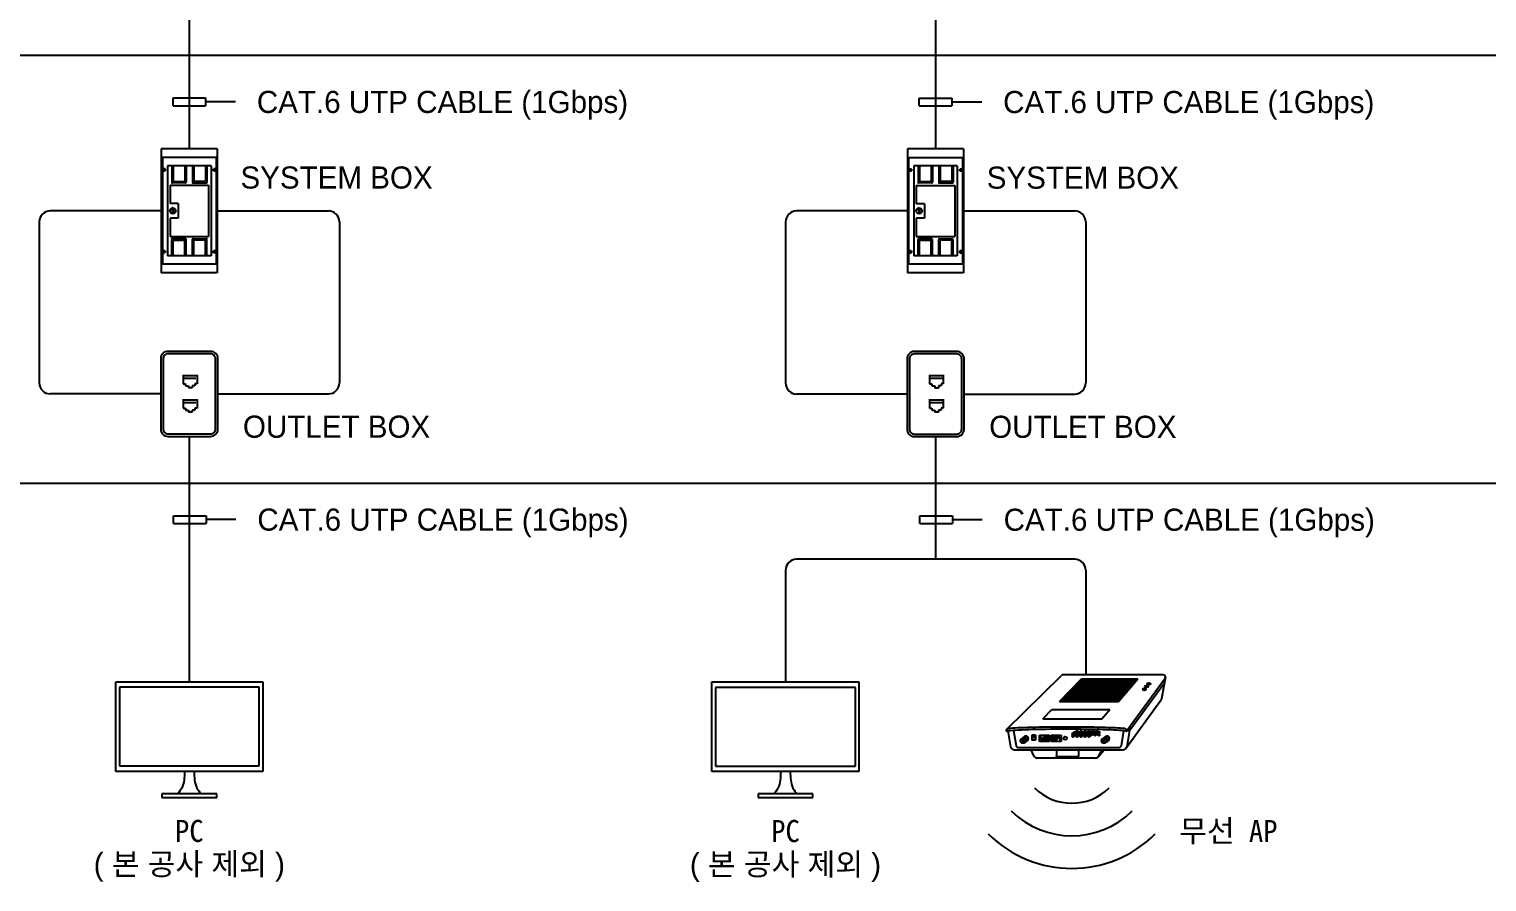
# Model space of a CAD drawing. Header units: millimetres. Extents: x 0 to 84100, y 0 to 29700.
# Drawn here: x 17018 to 24931, y 7385 to 12015 of the extents above; entities that cross this region are included whole.
import ezdxf
from ezdxf.enums import TextEntityAlignment as Align

# ---------------------------------------------------------------- set-up
doc = ezdxf.new("R2010")
doc.units = ezdxf.units.MM
doc.header["$LTSCALE"] = 1000
doc.layers.add('B-system', color=7, linetype='Continuous')
doc.layers.add('KEC-TEXT', color=6, linetype='Continuous')
doc.styles.add('굴림체', font='')
doc.styles.add('나눔고딕', font='')
doc.styles.get('굴림체').set_extended_font_data('GulimChe')
doc.styles.get('나눔고딕').set_extended_font_data('나눔고딕')

# ---------------------------------------------------------------- blocks, each defined once
blk = doc.blocks.new('A$C346D2A37')
at = {"color": 0}
for p, q in [((0, 726), (91, 726)), ((0, 726), (0, 347)), ((91, 726), (91, 347)), ((91, 347), (0, 347)), ((45, 0), (45, 347))]:
    blk.add_line(p, q, dxfattribs=at)
blk = doc.blocks.new('PC_SYMBOL')
at = {"color": 0}
for p, q in [((-133, -162.3), (-133, 0)), ((-133, 0), (133, 0)), ((133, 0), (133, -162.3)), ((126.5, -10), (-126.5, -10)), ((-126.5, -10), (-126.5, -152.3)), ((126.5, -152.3), (126.5, -10)), ((-126.5, -152.3), (126.5, -152.3)), ((133, -162.3), (-133, -162.3)), ((49.5, -202.7), (-49.5, -202.7)), ((-49.5, -202.7), (-49.5, -209.3)), ((-49.5, -209.3), (49.5, -209.3)), ((49.5, -209.3), (49.5, -202.7))]:
    blk.add_line(p, q, dxfattribs=at)
for points in [[(-8.7, -162.3), (-13.6, -192.2), (-20.9, -202.7)], [(8.7, -162.3), (13.6, -192.2), (20.9, -202.7)]]:
    blk.add_spline(points, degree=3, dxfattribs=at)
at = {"color": 0, "style": '굴림체'}
blk.add_attdef('NAME_LABEL', text='', height=40, dxfattribs=at).set_placement((0, -269.8), align=Align.MIDDLE_CENTER)
blk = doc.blocks.new('AP_SYMBOL')
at = {"color": 0}
for p, q in [((140.3, 0), (-40, 0)), ((-143.9, -99.9), (-44.6, -1.9)), ((-47.4, -48.7), (-7.4, -7.4)), ((-23.2, -23.7), (80.4, -23.7)), ((-20.5, -21), (82.7, -21)), ((-17.9, -18.2), (85.1, -18.2)), ((-15.2, -15.4), (87.4, -15.4)), ((-12.5, -12.7), (89.8, -12.7)), ((-9.8, -9.9), (92.1, -9.9)), ((-7.4, -7.4), (94.2, -7.4)), ((59.3, -48.7), (94.2, -7.4)), ((74.6, -100.7), (143.5, -6.3)), ((79.5, -100.7), (142.4, -14.5)), ((144.2, -4), (137.4, -43.6)), ((-47.4, -48.7), (59.3, -48.7)), ((-44.7, -45.9), (61.7, -45.9)), ((-42, -43.1), (64, -43.1)), ((-39.3, -40.4), (66.4, -40.4)), ((-36.6, -37.6), (68.7, -37.6)), ((-33.9, -34.8), (71, -34.8)), ((-31.3, -32.1), (73.4, -32.1)), ((-28.6, -29.3), (75.7, -29.3)), ((-25.9, -26.5), (78.1, -26.5)), ((72.1, -134.2), (136.2, -46.3)), ((-77.7, -80), (-61.1, -62.8)), ((-61.1, -62.8), (43.8, -62.8)), ((29.3, -80), (43.8, -62.8)), ((-141.1, -101.8), (-136.1, -130.6)), ((-130.5, -100.8), (-125.6, -128.7)), ((-77.7, -80), (29.3, -80)), ((68.5, -101.4), (63.9, -128.5)), ((79.5, -100.7), (74.3, -130.2)), ((74.6, -100.7), (79.5, -100.7)), ((79.5, -94), (79.5, -100.7)), ((-121.7, -131.8), (59.9, -131.8)), ((-110.9, -112), (-116.3, -115.9)), ((-111, -123.1), (-105.6, -119.2)), ((-90.6, -109.2), (-97.3, -109.2)), ((-97.3, -109.2), (-97.3, -118.5)), ((-90.6, -118.5), (-97.3, -118.5)), ((-90.6, -109.2), (-90.6, -118.5)), ((-83.5, -120.6), (-83.5, -109.2)), ((-83.5, -109.2), (-65.6, -109.2)), ((-65.6, -120.6), (-83.5, -120.6)), ((-81.4, -116.8), (-81.4, -109.2)), ((-71.7, -109.2), (-81.4, -117.4)), ((-81.4, -117.4), (-81.4, -109.8)), ((-78.6, -117.4), (-81.4, -117.4)), ((-67.7, -109.2), (-78.6, -118.4)), ((-68.9, -109.2), (-78.6, -117.4)), ((-78.6, -118.5), (-78.6, -117.4)), ((-77.4, -118.5), (-78.6, -118.5)), ((-67.7, -110.2), (-77.5, -118.4)), ((-67.7, -112.4), (-77.5, -120.6)), ((-77.4, -120.6), (-77.4, -118.5)), ((-70.5, -117.5), (-71.7, -118.5)), ((-71.7, -120.6), (-71.7, -118.5)), ((-71.7, -118.5), (-70.5, -118.5)), ((-70.5, -117.4), (-67.7, -117.4)), ((-70.5, -118.5), (-70.5, -117.4)), ((-67.7, -109.2), (-67.7, -117.4)), ((-65.6, -120.6), (-65.6, -109.2)), ((-62.5, -109.2), (-62.5, -120.6)), ((-62.5, -109.2), (-44.6, -109.2)), ((-44.6, -120.6), (-62.5, -120.6)), ((-60.4, -117.5), (-50.6, -109.3)), ((-60.4, -119.6), (-50.6, -111.4)), ((-60.4, -120.6), (-49.5, -111.5)), ((-60.4, -120.6), (-60.4, -112.5)), ((-57.6, -112.5), (-60.4, -112.5)), ((-59.2, -120.6), (-49.5, -112.5)), ((-57.6, -111.4), (-57.6, -112.5)), ((-57.6, -112.4), (-56.4, -111.4)), ((-56.5, -111.4), (-57.6, -111.4)), ((-56.5, -109.2), (-56.5, -111.4)), ((-56.4, -120.6), (-46.7, -112.5)), ((-50.7, -109.2), (-50.7, -111.4)), ((-50.7, -111.4), (-49.5, -111.4)), ((-49.5, -111.4), (-49.5, -112.5)), ((-49.5, -112.5), (-46.7, -112.5)), ((-46.7, -112.5), (-46.7, -120.1)), ((-46.7, -113), (-46.7, -120.6)), ((-44.6, -109.2), (-44.6, -120.6)), ((35.9, -112), (30.6, -115.9)), ((35.9, -123.1), (41.2, -119.2)), ((-129.6, -135.8), (67.8, -135.8)), ((-93.6, -146.9), (-98.8, -135.8)), ((-87.6, -150.7), (17.9, -150.7)), ((-55, -150.7), (-52.4, -148.1)), ((-52.4, -148.1), (-52.4, -135.8)), ((-52.4, -148.1), (-12.5, -148.1)), ((-15.1, -150.7), (-12.5, -148.1)), ((-12.5, -148.1), (-12.5, -135.8)), ((23.3, -148), (33.4, -135.8)), ((23.9, -146.9), (29.1, -135.8))]:
    blk.add_line(p, q, dxfattribs=at)
for centre, radius in [((-23.2, -106.9), 1.46), ((-19.6, -104.7), 1.46), ((-15.9, -102.5), 1.46), ((-15.9, -106.9), 1.46), ((-12.3, -104.7), 1.46), ((-8.6, -102.5), 1.46), ((-8.6, -106.9), 1.46), ((-5, -104.7), 1.46), ((-1.3, -102.5), 1.46), ((-1.3, -106.9), 1.46), ((2.3, -104.7), 1.46), ((5.9, -102.5), 1.46), ((5.9, -106.9), 1.46), ((9.6, -104.7), 1.46), ((13.2, -102.5), 1.46), ((13.2, -106.9), 1.46), ((16.9, -104.7), 1.46), ((20.5, -102.5), 1.46), ((20.5, -106.9), 1.46), ((24.1, -104.7), 1.46), ((-113.6, -119.5), 4.48), ((-113.6, -119.5), 1.12), ((-93.9, -112.1), 1.86), ((-93.9, -112.1), 0.532), ((-37.1, -114.9), 2.96), ((-23.2, -111.3), 1.46), ((-19.6, -109.1), 1.46), ((-15.9, -111.3), 1.46), ((-12.3, -109.1), 1.46), ((-8.6, -111.3), 1.46), ((-5, -109.1), 1.46), ((-1.3, -111.3), 1.46), ((2.3, -109.1), 1.46), ((5.9, -111.3), 1.46), ((9.6, -109.1), 1.46), ((16.9, -109.1), 1.46), ((24.1, -109.1), 1.46), ((33.2, -119.5), 4.48), ((33.2, -119.5), 1.12)]:
    blk.add_circle(centre, radius, dxfattribs=at)
for centre, radius, start, end in [((-40, -6.6), 6.65, 90, 134.6136), ((140.3, -4), 3.99, 323.8757, 90), ((130.8, -42.4), 6.65, 323.8757, 350.1513), ((-142.9, -100.7), 1.33, 139.4247, 288.5082), ((-138.8, -104.2), 6.69, 96.2598, 139.4247), ((69.2, -104.2), 6.69, 40.5752, 83.7402), ((71.6, -105.8), 3.99, 71.4918, 82.3419), ((73.2, -100.7), 1.33, 251.4918, 40.5752), ((-129.6, -129.1), 6.65, 193.0932, 270), ((-121.7, -127.8), 3.99, 193.0932, 270), ((-110.9, -117.6), 4.48, 306.258, 126.258), ((-108.3, -115.6), 4.48, 306.258, 126.258), ((35.9, -117.6), 4.48, 306.258, 126.258), ((38.6, -115.6), 4.48, 306.258, 126.258), ((59.9, -127.8), 3.99, 270, 350.1513), ((67.8, -129.1), 6.65, 270, 350.1513), ((-87.6, -144.1), 6.65, 205.092, 270), ((17.9, -144.1), 6.65, 270, 334.9448), ((-25.2, -136.8), 95.8, 225.0139, 314.9861), ((-25.2, -136.8), 154.8, 225.0139, 314.9861), ((-25.2, -136.8), 213.8, 225.0139, 314.9861)]:
    blk.add_arc(centre, radius, start, end, dxfattribs=at)
for centre in [(106, -26.4), (110, -21.4), (114.1, -16.4)]:
    blk.add_ellipse(centre, major_axis=(-3.33, 0), ratio=0.571179, dxfattribs=at)
for centre, major_axis, ratio, start_param, end_param in [((-34.8, -103.2), (111.5, 0), 0.040767, 0.286403, 2.879501), ((-34.8, -99.2), (-111.7, 0), 0.040678, 3.496708, 5.92807)]:
    blk.add_ellipse(centre, major_axis=major_axis, ratio=ratio, start_param=start_param, end_param=end_param, dxfattribs=at)
at = {"color": 0, "style": '굴림체'}
blk.add_attdef('NAME_LABEL', text='', height=40, dxfattribs=at).set_placement((-14.2, -302.8), align=Align.CENTER)

msp = doc.modelspace()

# ---------------------------------------------------------------- linework, layer by layer
at = {"layer": 'KEC-TEXT', "color": 6}
for p, q in [((17887.7, 15919.6), (17887.7, 11365.5)), ((21938.9, 15919), (21938.9, 11364.8)), ((4639.2, 11874.4), (34822.9, 11874.7)), ((18039.7, 11365.5), (17735.7, 11365.5)), ((17735.7, 11365.5), (17735.7, 10691.8)), ((18034.2, 11317.6), (17741.3, 11317.6)), ((17741.3, 11317.6), (17741.3, 10739.7)), ((17991.7, 11317.6), (17783.7, 11317.6)), ((18034.2, 11317.6), (18034.2, 10739.7)), ((18039.7, 11365.5), (18039.7, 10691.8)), ((22091, 11364.8), (21786.9, 11364.8)), ((21786.9, 11364.8), (21786.9, 10691.2)), ((22085.4, 11317), (21792.5, 11317)), ((21792.5, 11317), (21792.5, 10739.1)), ((22043, 11317), (21834.9, 11317)), ((22085.4, 11317), (22085.4, 10739.1)), ((22091, 11364.8), (22091, 10691.2)), ((17761.8, 11250.7), (17740.7, 11250.7)), ((17751.3, 11261.3), (17751.3, 11240.2)), ((18005.4, 11273.2), (17770, 11273.2)), ((17770, 11273.2), (17770, 10784.1)), ((17792.3, 11273.2), (17792.3, 11184.2)), ((17799.9, 11273.2), (17799.9, 11191.9)), ((17863.1, 11273.2), (17863.1, 11191.9)), ((17870.7, 11273.2), (17870.7, 11184.2)), ((17904.7, 11273.2), (17904.7, 11184.2)), ((17912.3, 11273.2), (17912.3, 11191.9)), ((17975.5, 11273.2), (17975.5, 11191.9)), ((17983.2, 11273.2), (17983.2, 11184.2)), ((18005.4, 11273.2), (18005.4, 10784.1)), ((18013.6, 11250.7), (18034.7, 11250.7)), ((18024.2, 11261.3), (18024.2, 11240.2)), ((21813, 11250.1), (21791.9, 11250.1)), ((21802.5, 11260.6), (21802.5, 11239.5)), ((22056.6, 11272.5), (21821.3, 11272.5)), ((21821.3, 11272.5), (21821.3, 10783.5)), ((21843.5, 11272.5), (21843.5, 11183.6)), ((21851.1, 11272.5), (21851.1, 11191.2)), ((21914.3, 11272.5), (21914.3, 11191.2)), ((21921.9, 11272.5), (21921.9, 11183.6)), ((21955.9, 11272.5), (21955.9, 11183.6)), ((21963.6, 11272.5), (21963.6, 11191.2)), ((22026.8, 11272.5), (22026.8, 11191.2)), ((22034.4, 11272.5), (22034.4, 11183.6)), ((22056.6, 11272.5), (22056.6, 10783.5)), ((22064.8, 11250.1), (22085.9, 11250.1)), ((22075.4, 11260.6), (22075.4, 11239.5)), ((17783.1, 11167.3), (17783.1, 11067.9)), ((17783.1, 11167.3), (17992.3, 11167.3)), ((17866.8, 11180.3), (17796.2, 11180.3)), ((17803.8, 11187.9), (17859.2, 11187.9)), ((17908.6, 11180.3), (17979.2, 11180.3)), ((17971.6, 11187.9), (17916.3, 11187.9)), ((17992.3, 11167.3), (17992.3, 10890.1)), ((21834.3, 11166.6), (21834.3, 11067.2)), ((21834.3, 11166.6), (22043.5, 11166.6)), ((21918, 11179.7), (21847.4, 11179.7)), ((21855, 11187.3), (21910.4, 11187.3)), ((21959.9, 11179.7), (22030.5, 11179.7)), ((22022.8, 11187.3), (21967.5, 11187.3)), ((22043.5, 11166.6), (22043.5, 10889.4)), ((17735.7, 11028.7), (17132.8, 11028.7)), ((17783.2, 11030.3), (17780, 11029.5)), ((17780, 11029.5), (17780, 11027.8)), ((17783.2, 11026.9), (17780, 11027.8)), ((17827.6, 11067.9), (17783.1, 11067.9)), ((17793.6, 11043.5), (17799, 11013)), ((17794.4, 11043.7), (17794.7, 11047)), ((17794.7, 11047), (17796.4, 11047.3)), ((17797.8, 11044.3), (17796.4, 11047.3)), ((17798.6, 11044.3), (17804, 11013.8)), ((17827.6, 11067.9), (17827.6, 10989.4)), ((18039.7, 11028.7), (18642.6, 11028.7)), ((21786.9, 11028), (21184, 11028)), ((21834.4, 11029.7), (21831.2, 11028.9)), ((21831.2, 11028.9), (21831.2, 11027.2)), ((21834.4, 11026.3), (21831.2, 11027.2)), ((21878.8, 11067.2), (21834.3, 11067.2)), ((21844.8, 11042.8), (21850.2, 11012.3)), ((21845.7, 11043.1), (21845.9, 11046.4)), ((21845.9, 11046.4), (21847.6, 11046.7)), ((21849, 11043.7), (21847.6, 11046.7)), ((21849.8, 11043.7), (21855.2, 11013.2)), ((21878.8, 11067.2), (21878.8, 10988.8)), ((22091, 11028), (22693.9, 11028)), ((17072.8, 10968.7), (17072.8, 10094.7)), ((17827.6, 10989.4), (17783.1, 10989.4)), ((17783.1, 10989.4), (17783.1, 10890.1)), ((18702.6, 10968.7), (18702.6, 10094.7)), ((21124, 10968), (21124, 10094)), ((21878.8, 10988.8), (21834.3, 10988.8)), ((21834.3, 10988.8), (21834.3, 10889.4)), ((22753.9, 10968), (22753.9, 10094)), ((17783.1, 10890.1), (17992.3, 10890.1)), ((17792.3, 10784.1), (17792.3, 10873.1)), ((17866.8, 10877), (17796.2, 10877)), ((17799.9, 10784.1), (17799.9, 10865.4)), ((17803.8, 10869.4), (17859.2, 10869.4)), ((17863.1, 10784.1), (17863.1, 10865.4)), ((17870.7, 10784.1), (17870.7, 10873.1)), ((17904.7, 10784.1), (17904.7, 10873.1)), ((17908.6, 10877), (17979.2, 10877)), ((17912.3, 10784.1), (17912.3, 10865.4)), ((17971.6, 10869.4), (17916.3, 10869.4)), ((17975.5, 10784.1), (17975.5, 10865.4)), ((17983.2, 10784.1), (17983.2, 10873.1)), ((21834.3, 10889.4), (22043.5, 10889.4)), ((21843.5, 10783.5), (21843.5, 10872.4)), ((21918, 10876.4), (21847.4, 10876.4)), ((21851.1, 10783.5), (21851.1, 10864.8)), ((21855, 10868.7), (21910.4, 10868.7)), ((21914.3, 10783.5), (21914.3, 10864.8)), ((21921.9, 10783.5), (21921.9, 10872.4)), ((21955.9, 10783.5), (21955.9, 10872.4)), ((21959.9, 10876.4), (22030.5, 10876.4)), ((21963.6, 10783.5), (21963.6, 10864.8)), ((22022.8, 10868.7), (21967.5, 10868.7)), ((22026.8, 10783.5), (22026.8, 10864.8)), ((22034.4, 10783.5), (22034.4, 10872.4)), ((17761.8, 10806.6), (17740.7, 10806.6)), ((17751.3, 10796.1), (17751.3, 10817.1)), ((18005.4, 10784.1), (17770, 10784.1)), ((18013.6, 10806.6), (18034.7, 10806.6)), ((18024.2, 10796.1), (18024.2, 10817.1)), ((21813, 10806), (21791.9, 10806)), ((21802.5, 10795.4), (21802.5, 10816.5)), ((22056.6, 10783.5), (21821.3, 10783.5)), ((22064.8, 10806), (22085.9, 10806)), ((22075.4, 10795.4), (22075.4, 10816.5)), ((18039.7, 10691.8), (17735.7, 10691.8)), ((18034.2, 10739.7), (17741.3, 10739.7)), ((17991.7, 10739.7), (17783.7, 10739.7)), ((22091, 10691.2), (21786.9, 10691.2)), ((22085.4, 10739.1), (21792.5, 10739.1)), ((22043, 10739.1), (21834.9, 10739.1)), ((17850.8, 10134.5), (17934.2, 10134.5)), ((17854.8, 10134.3), (17854.8, 10089)), ((17929.7, 10134.3), (17929.7, 10089)), ((21902, 10133.9), (21985.4, 10133.9)), ((21906, 10133.7), (21906, 10088.4)), ((21980.9, 10133.7), (21980.9, 10088.4)), ((17854.8, 10089), (17867.3, 10089)), ((17859.9, 10120.1), (17923.9, 10120.1)), ((17867.3, 10089), (17867.3, 10078.2)), ((17867.3, 10078.2), (17882.9, 10078.2)), ((17882.9, 10078.2), (17882.9, 10067)), ((17902.8, 10067), (17882.9, 10067)), ((17902.8, 10078.2), (17902.8, 10067)), ((17918.3, 10078.2), (17902.8, 10078.2)), ((17929.7, 10089), (17918.3, 10089)), ((17918.3, 10089), (17918.3, 10078.2)), ((21906, 10088.4), (21918.6, 10088.4)), ((21911.2, 10119.5), (21975.1, 10119.5)), ((21918.6, 10088.4), (21918.6, 10077.6)), ((21918.6, 10077.6), (21934.1, 10077.6)), ((21934.1, 10077.6), (21934.1, 10066.3)), ((21954, 10066.3), (21934.1, 10066.3)), ((21954, 10077.6), (21954, 10066.3)), ((21969.5, 10077.6), (21954, 10077.6)), ((21980.9, 10088.4), (21969.5, 10088.4)), ((21969.5, 10088.4), (21969.5, 10077.6)), ((17732.5, 10034.7), (17132.8, 10034.7)), ((17850.8, 10003.1), (17934.2, 10003.1)), ((17854.8, 10002.9), (17854.8, 9957.6)), ((17859.9, 9988.7), (17923.9, 9988.7)), ((17929.7, 10002.9), (17929.7, 9957.6)), ((18042.9, 10034.7), (18642.6, 10034.7)), ((21783.7, 10034), (21184, 10034)), ((21902, 10002.4), (21985.4, 10002.4)), ((21906, 10002.3), (21906, 9957)), ((21911.2, 9988.1), (21975.1, 9988.1)), ((21980.9, 10002.3), (21980.9, 9957)), ((22094.2, 10034), (22693.9, 10034)), ((17854.8, 9957.6), (17867.3, 9957.6)), ((17867.3, 9957.6), (17867.3, 9946.8)), ((17867.3, 9946.8), (17882.9, 9946.8)), ((17882.9, 9946.8), (17882.9, 9935.5)), ((17902.8, 9935.5), (17882.9, 9935.5)), ((17902.8, 9946.8), (17902.8, 9935.5)), ((17918.3, 9946.8), (17902.8, 9946.8)), ((17929.7, 9957.6), (17918.3, 9957.6)), ((17918.3, 9957.6), (17918.3, 9946.8)), ((21906, 9957), (21918.6, 9957)), ((21918.6, 9957), (21918.6, 9946.2)), ((21918.6, 9946.2), (21934.1, 9946.2)), ((21934.1, 9946.2), (21934.1, 9934.9)), ((21954, 9934.9), (21934.1, 9934.9)), ((21954, 9946.2), (21954, 9934.9)), ((21969.5, 9946.2), (21954, 9946.2)), ((21980.9, 9957), (21969.5, 9957)), ((21969.5, 9957), (21969.5, 9946.2)), ((17887.7, 9804), (17887.7, 8471.5)), ((21938.9, 9803.3), (21938.9, 9137.1)), ((4639.2, 9549.5), (34822.9, 9549.8)), ((22693.9, 9137.1), (21184, 9137.1)), ((21124, 9077.1), (21124, 8470.8)), ((22753.9, 9077.1), (22753.9, 8510))]:
    msp.add_line(p, q, dxfattribs=at)
for points in [[(17732.5, 10225.5), (17732.5, 9843.8, 0.414214), (17772.3, 9804), (18003.1, 9804, 0.414214), (18042.9, 9843.8), (18042.9, 10225.5, 0.414214), (18003.1, 10265.4), (17772.3, 10265.4, 0.414214)], [(17745.8, 10225.5), (17745.8, 9843.8, 0.414214), (17772.3, 9817.2), (18003.1, 9817.2, 0.414214), (18029.6, 9843.8), (18029.6, 10225.5, 0.414214), (18003.1, 10252.1), (17772.3, 10252.1, 0.414214)], [(21783.7, 10224.9), (21783.7, 9843.2, 0.414214), (21823.6, 9803.3), (22054.3, 9803.3, 0.414214), (22094.2, 9843.2), (22094.2, 10224.9, 0.414214), (22054.3, 10264.7), (21823.6, 10264.7, 0.414214)], [(21797, 10224.9), (21797, 9843.2, 0.414214), (21823.6, 9816.6), (22054.3, 9816.6, 0.414214), (22080.9, 9843.2), (22080.9, 10224.9, 0.414214), (22054.3, 10251.4), (21823.6, 10251.4, 0.414214)]]:
    msp.add_lwpolyline(points, format="xyb", close=True, dxfattribs=at)
for centre, radius in [((17751.3, 11250.7), 4.5), ((18024.2, 11250.7), 4.5), ((21802.5, 11250.1), 4.5), ((22075.4, 11250.1), 4.5), ((17798.8, 11028.7), 15.7), ((21850, 11028), 15.7), ((17751.3, 10806.6), 4.5), ((18024.2, 10806.6), 4.5), ((21802.5, 10806), 4.5), ((22075.4, 10806), 4.5)]:
    msp.add_circle(centre, radius, dxfattribs=at)
for centre, radius, start, end in [((17796.2, 11184.2), 3.92, 180, 270), ((17803.8, 11191.9), 3.92, 180, 270), ((17859.2, 11191.9), 3.92, 270, 0), ((17866.8, 11184.2), 3.92, 270, 0), ((17908.6, 11184.2), 3.92, 180, 270), ((17916.3, 11191.9), 3.92, 180, 270), ((17971.6, 11191.9), 3.92, 270, 0), ((17979.2, 11184.2), 3.92, 270, 0), ((21847.4, 11183.6), 3.92, 180, 270), ((21855, 11191.2), 3.92, 180, 270), ((21910.4, 11191.2), 3.92, 270, 0), ((21918, 11183.6), 3.92, 270, 0), ((21959.9, 11183.6), 3.92, 180, 270), ((21967.5, 11191.2), 3.92, 180, 270), ((22022.8, 11191.2), 3.92, 270, 0), ((22030.5, 11183.6), 3.92, 270, 0), ((17132.8, 10968.7), 60, 90, 180), ((18642.6, 10968.7), 60, 0, 90), ((21184, 10968), 60, 90, 180), ((22693.9, 10968), 60, 0, 90), ((17796.2, 10873.1), 3.92, 90, 180), ((17803.8, 10865.4), 3.92, 90, 180), ((17859.2, 10865.4), 3.92, 0, 90), ((17866.8, 10873.1), 3.92, 0, 90), ((17908.6, 10873.1), 3.92, 90, 180), ((17916.3, 10865.4), 3.92, 90, 180), ((17971.6, 10865.4), 3.92, 0, 90), ((17979.2, 10873.1), 3.92, 0, 90), ((21847.4, 10872.4), 3.92, 90, 180), ((21855, 10864.8), 3.92, 90, 180), ((21910.4, 10864.8), 3.92, 0, 90), ((21918, 10872.4), 3.92, 0, 90), ((21959.9, 10872.4), 3.92, 90, 180), ((21967.5, 10864.8), 3.92, 90, 180), ((22022.8, 10864.8), 3.92, 0, 90), ((22030.5, 10872.4), 3.92, 0, 90), ((17132.8, 10094.7), 60, 180, 270), ((18642.6, 10094.7), 60, 270, 0), ((21184, 10094), 60, 180, 270), ((22693.9, 10094), 60, 270, 0), ((21184, 9077.1), 60, 90, 180), ((22693.9, 9077.1), 60, 0, 90)]:
    msp.add_arc(centre, radius, start, end, dxfattribs=at)

# ---------------------------------------------------------------- block references
at = {"layer": 'KEC-TEXT', "color": 6, "xscale": 0.4664386299814074, "yscale": 0.4664386299814074, "zscale": 0.4664386299814074, "rotation": 90}
for p in [(18137.9, 11598.8), (22189.2, 11598.2), (18140.6, 9331), (22191.8, 9330.4)]:
    msp.add_blockref('A$C346D2A37', p, dxfattribs=at)
at = {"layer": 'KEC-TEXT', "color": 6, "xscale": 3, "yscale": 3, "zscale": 3}
for p in [(17887.7, 8471.5), (21124, 8470.8)]:
    msp.add_blockref('PC_SYMBOL', p, dxfattribs=at).add_auto_attribs({'NAME_LABEL': 'PC'})
at = {"layer": 'KEC-TEXT', "color": 6}
ref = msp.add_blockref('AP_SYMBOL', (22753.9, 8510), dxfattribs=dict(at, xscale=3, yscale=3, zscale=3))
ref.add_attrib('NAME_LABEL', '무선 AP', dxfattribs={"layer": 'B-system', "color": 0, "height": 120, "style": '굴림체'}).set_placement((23528.2, 7661.5), align=Align.MIDDLE_CENTER)

# ---------------------------------------------------------------- texts
at = {"layer": 'KEC-TEXT', "color": 6, "style": '나눔고딕'}
for p in [(18254.3, 11619.9), (22305.5, 11619.3), (18257, 9352.1), (22308.2, 9351.5)]:
    msp.add_text('CAT.6 UTP CABLE (1Gbps)', height=120, dxfattribs=at).set_placement(p, align=Align.MIDDLE_LEFT)
for s, p in [('SYSTEM BOX', (18687, 11209.5)), ('SYSTEM BOX', (22738.2, 11208.9)), ('OUTLET BOX', (18687, 9856.7)), ('OUTLET BOX', (22738.2, 9856.1)), ('( 본 공사 제외 )', (17887.7, 7482.1)), ('( 본 공사 제외 )', (21124, 7481.5))]:
    msp.add_text(s, height=120, dxfattribs=at).set_placement(p, align=Align.MIDDLE_CENTER)

doc.saveas('drawing.dxf')
